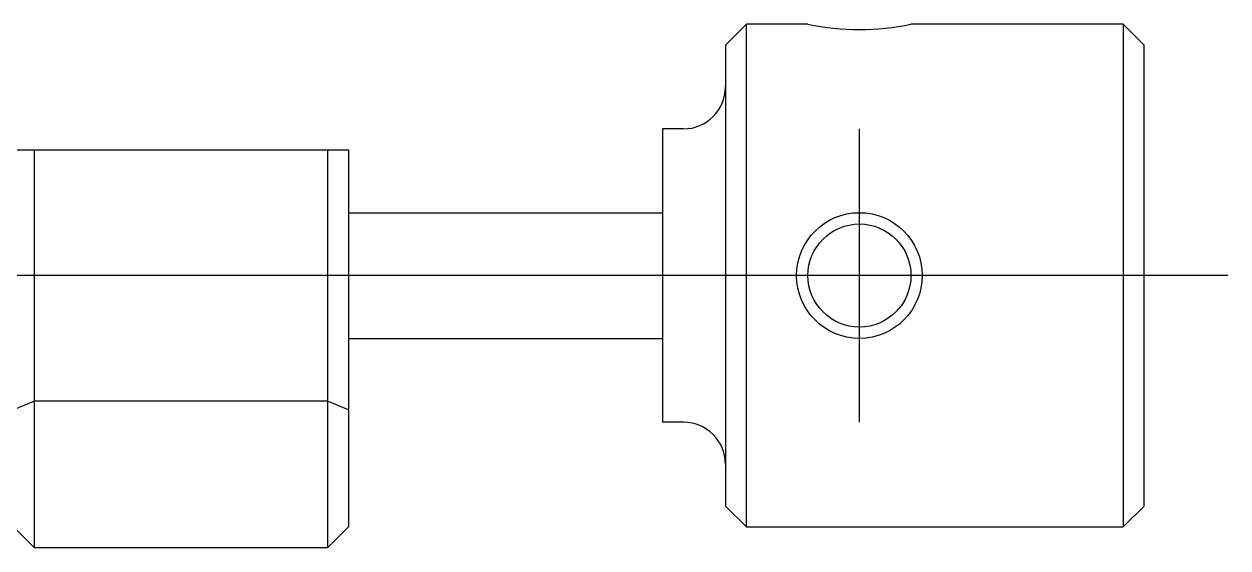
# Model space of a CAD drawing. Extents: x 1 to 262, y 0 to 169.
# Drawn here: x 111.14 to 139.89, y 32.34 to 44.84 of the extents above; entities that cross this region are included whole.
import ezdxf

# ---------------------------------------------------------------- set-up
doc = ezdxf.new("R2010")
doc.units = 0
doc.linetypes.add('CENTER', pattern=[50.8, 31.75, -6.35, 6.35, -6.35])
doc.layers.get('0').update_dxf_attribs({"linetype": 'CONTINUOUS'})
doc.layers.add('CENTER', color=1, linetype='CENTER')

msp = doc.modelspace()

# ---------------------------------------------------------------- linework, layer by layer
at = {"color": 7, "linetype": 'CONTINUOUS'}
for p, q in [((128.392, 44.839), (127.892, 44.339)), ((129.863, 44.839), (128.392, 44.839)), ((128.392, 32.839), (128.392, 44.839)), ((137.392, 44.839), (132.322, 44.839)), ((137.892, 44.339), (137.392, 44.839)), ((137.392, 44.839), (137.392, 32.839)), ((127.892, 44.339), (127.892, 33.339)), ((137.892, 33.339), (137.892, 44.339)), ((126.892, 42.339), (126.392, 42.339)), ((126.392, 42.339), (126.392, 35.339)), ((110.892, 41.839), (118.892, 41.839)), ((111.392, 32.339), (111.392, 41.839)), ((118.392, 41.839), (118.392, 32.339)), ((118.892, 41.839), (118.892, 32.839)), ((118.892, 40.339), (126.392, 40.339)), ((118.892, 37.339), (126.392, 37.339)), ((111.392, 35.839), (110.892, 35.632)), ((118.392, 35.839), (111.392, 35.839)), ((118.892, 35.632), (118.392, 35.839)), ((126.892, 35.339), (126.392, 35.339)), ((127.892, 33.339), (128.392, 32.839)), ((137.392, 32.839), (137.892, 33.339)), ((111.392, 32.339), (110.892, 32.839)), ((118.892, 32.839), (118.392, 32.339)), ((128.392, 32.839), (137.392, 32.839)), ((118.392, 32.339), (111.392, 32.339))]:
    msp.add_line(p, q, dxfattribs=at)
at = {"color": 3, "linetype": 'CONTINUOUS'}
msp.add_circle((131.092, 38.839), 1.5, dxfattribs=at)
at = {"color": 7, "linetype": 'CONTINUOUS'}
msp.add_circle((131.092, 38.839), 1.23, dxfattribs=at)
for centre, radius, start, end in [((131.092, 50.712), 6, 258.1754, 281.8246), ((126.892, 43.339), 1, 270, 0), ((126.892, 34.339), 1, 0, 90)]:
    msp.add_arc(centre, radius, start, end, dxfattribs=at)
at = {"layer": 'CENTER', "color": 1, "linetype": 'CENTER'}
for p, q in [((131.092, 35.339), (131.092, 42.339)), ((139.892, 38.839), (108.892, 38.839))]:
    msp.add_line(p, q, dxfattribs=at)

doc.saveas('drawing.dxf')
